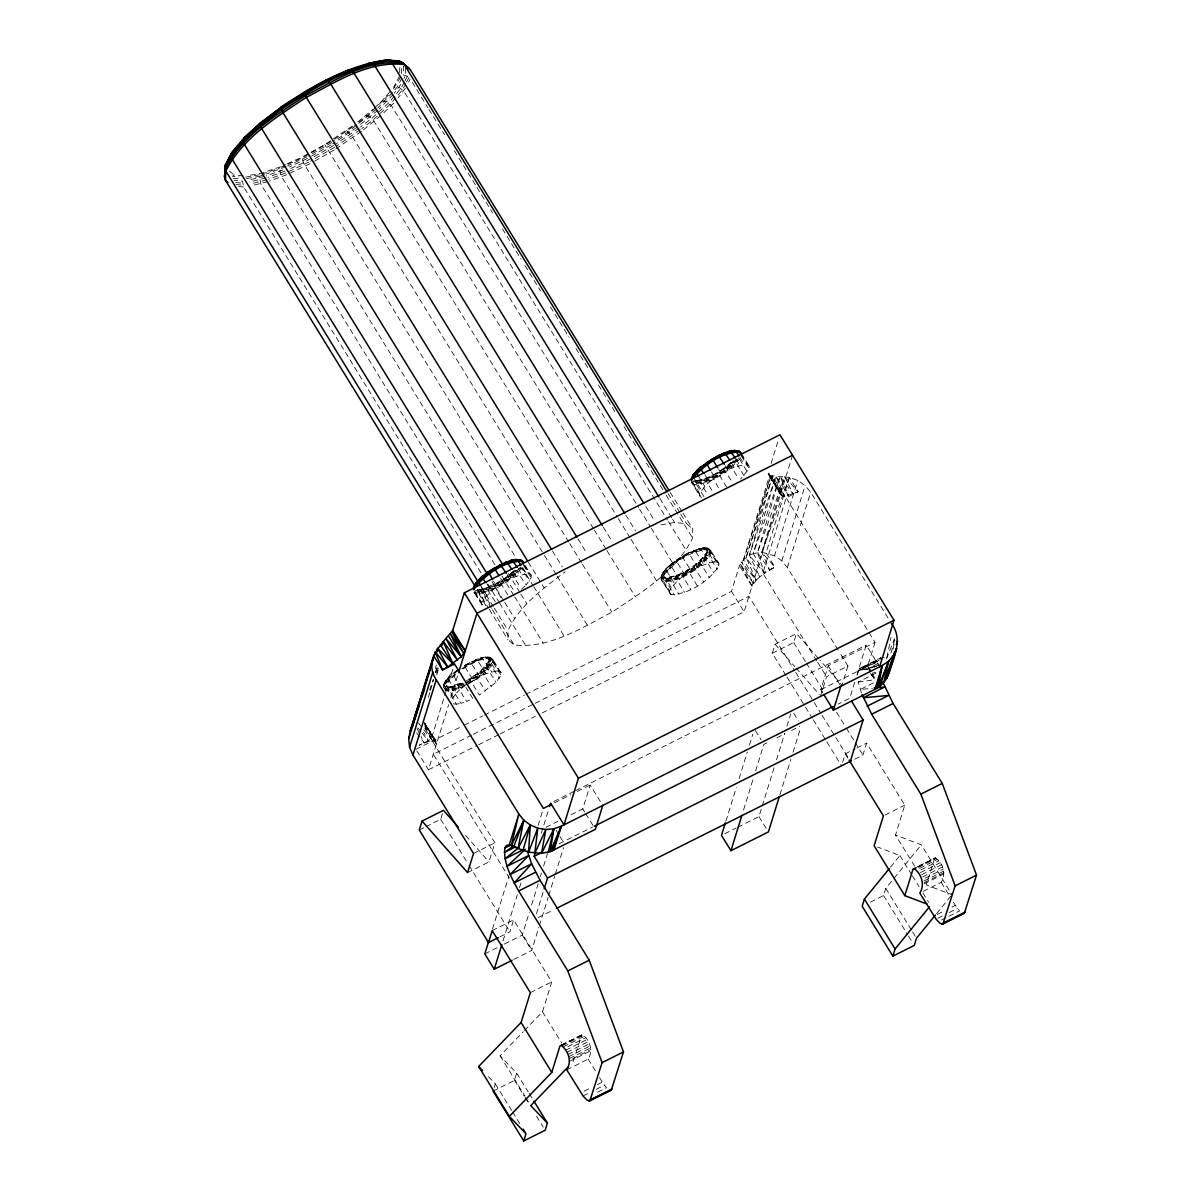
<?xml version="1.0" encoding="UTF-8"?>
<svg xmlns="http://www.w3.org/2000/svg" width="1201" height="1201" viewBox="0 0 1201 1201"><rect width="100%" height="100%" fill="white"/><g stroke="black" fill="none" stroke-linecap="round" stroke-linejoin="round"><path stroke-width="0.75" stroke-dasharray="5 3.75" d="M399.678 72.54L399.768 67.481L403.641 66.34L403.476 75.108L407.364 76.218L410.232 78.966L408.625 82.028M401.509 73.546L401.629 66.671M405.623 68.307L405.488 75.423L403.911 78.425M424.824 725.254L436.443 744.14L436.473 742.158L424.523 722.717L436.473 742.158L424.989 723.798M462.295 683.144L448.574 687.572L444.085 685.966L444.775 683.279L444.73 685.456L449.069 687.017L462.385 682.723M481.646 605.019L481.676 602.572C492.02 587.169 510.845 574.844 529.551 573.928L531.202 575.354L531.157 577.801L526.143 584.977L516.535 570.55C505.02 580.563 490.939 591.432 475.041 591.327L475.416 593.654L483.282 606.445L473.464 591.508L475.101 592.934C492.95 592.558 509.359 580.443 521.069 567.668L529.431 581.074M488.897 661.181L488.942 659.019L484.588 657.457L487.846 657.623L496.178 671.014L499.406 671.329L501.057 672.755L501.012 675.202L495.983 682.378L479.364 695.049L469.591 678.895L480.28 671.389L488.897 661.181L492.65 661.796L501.012 675.202M488.942 659.019L492.05 658.899L492.005 661.301C486.54 671.674 475.701 677.874 465.853 683.519M682.964 513.067L692.767 529.01L692.602 538.108C675.998 571.691 642.1 592.138 611.879 612.18C581.764 627.808 549.397 648.93 514.043 644.937L507.903 639.608L508.068 630.51C519.703 605.019 543.663 588.28 565.251 571.706M671.104 594.69L661.286 579.753L661.316 575.834L664.288 571.211L661.616 575.159L661.286 579.753L671.104 594.69C689.824 593.774 708.65 581.464 718.979 566.046L719.024 563.614L710.662 550.208L702.57 548.302L705.813 548.467L714.16 561.858L717.372 562.188L719.024 563.614M662.096 574.573L661.571 577.456L663.132 578.807C680.832 577.936 698.637 566.287 708.425 551.709L708.455 549.412L706.909 548.061L705.437 548.587M706.909 549.863L706.864 552.04C697.646 565.791 680.862 576.765 664.168 577.591L662.697 576.315L662.742 574.138M669.467 593.264L669.497 590.832C679.12 575.594 696.82 565.701 714.16 561.858M731.154 462.325C721.546 470.852 710.031 478.253 697.196 480.475L696.28 484.108L704.477 497.619L701.264 497.289L699.613 495.863L699.658 493.431C709.986 478.013 728.812 465.703 747.532 464.787L749.169 466.213L749.139 468.645L740.627 479.034M710.016 549.758L709.971 552.16C699.793 567.352 681.237 579.482 662.787 580.383L661.166 578.987L661.616 575.159M710.662 550.208L710.617 552.64C700.318 567.998 681.567 580.263 662.922 581.179L664.168 577.591M780.89 492.89L780.845 494.872L782.181 496.028L784.793 496.298L798.17 491.81L789.357 477.488L769.586 475.566L768.295 472.428L780.89 492.89L768.13 473.84L780.845 494.872L768.565 474.89L782.181 496.028L770.847 475.866L743.509 559.831L739.441 565.656L731.499 591.342L526.113 694.193M480.955 572.802L243.698 186.996L242.482 181.156L234.09 180.33M453.257 696.685L445.076 683.204L445.016 681.808L449.249 676.869L448.363 679.316L456.56 692.782L451.531 699.973M671.239 587.544L663.042 574.063L662.982 572.652L666.72 567.968L666.66 570.85L674.527 583.641M857.529 674.241L859.481 668.567L880.918 657.818L879.237 660.415L857.814 671.179L878.772 664.994L868.893 669.963M352.178 126.195L324.75 144.63L302.187 157.016L303.358 162.811L543.452 553.796M514.568 570.205L505.366 577.846L493.926 584.692L502.123 599.824M566.767 1069.821L588.16 1059.102C593.474 1050.98 589.886 1039.841 582.5 1034.631L560.372 1045.44M681.748 572.952L682.558 576L690.815 589.496M711.908 475.551L719.219 489.257M923.089 891.397L941.194 882.33C946.508 874.208 942.92 863.069 935.534 857.859L916.693 867.017M264.49 174.625L259.446 176.307L260.767 183.978L495.097 564.995M448.754 677.109L443.244 685.726L448.198 678.64L458.347 670.188M285.463 164.552L279.893 167.99L280.133 173.259L281.755 176.952L515.094 556.378M448.393 677.499C454.909 664.919 454.368 685.576 461.199 688.533L456.56 692.782M679.165 579.377L670.743 565.296L676.418 560.071L670.759 564.32M879.237 660.415L859.481 668.567L883.711 657.397L886.533 658.914L891.022 637.326M893.004 649.351L894.91 640.613M891.007 652.924L894.955 638.872M752.036 586.118L740.236 563.945L753.432 583.446L741.602 561.993L756.105 580.278L759.873 576.84L749.409 555.297L775.861 476.136L784.793 496.298L772.513 476.031L749.409 555.297L743.509 559.831L756.105 580.278L752.036 586.118L739.441 565.656M784.793 496.298L770.847 475.866L746.151 557.474L759.873 576.84L764.467 573.327L753.267 553.571L775.861 476.136L788.517 495.638L780.034 476.302L753.267 553.571L749.409 555.297L764.467 573.327L774.87 567.112L766.058 552.79L789.357 477.488L797.809 480.475L805.12 485.534L810.675 492.245L888.41 618.635M435.302 668.537L436.368 664.949M428.367 697.286L429.973 691.971M430.513 690.2L433.741 679.571M435.888 672.485L437.509 667.155M436.699 674.902L438.32 669.633M424.493 723.693L435.137 741.002L428.817 741.392L419.164 745.22L431.189 739.2L445.616 692.587M446.171 690.8L454.503 663.898M416.867 750.94L428.487 769.826L448.649 704.702M450.87 697.526L458.076 674.226M425.875 826.723L440.677 819.307L443.454 810.345M467.594 872.617L488.987 861.913L494.902 842.787L431.189 739.2M492.485 929.049L508.954 875.874M538.093 825.492L542.852 810.135M503.024 940.863L517.301 894.775M519.493 887.674L521.144 882.36M500.021 936.795L509.9 931.856L513.593 919.906L551.754 981.923L542.492 1011.812L524.507 1030.458M541.291 833.269L548.962 808.453M504.345 944.091L522.255 935.129L529.386 912.084M531.578 904.984L538.168 883.711M540.36 876.625L541.456 873.082M543.648 865.996L547.491 853.581M536.427 913.901L543.633 890.602M513.788 959.434L531.698 950.471L538.829 927.427M539.369 925.656L548.151 897.297M548.707 895.526L554.742 876.024M555.282 874.253L563.524 847.651M494.212 1087.49L495.322 1083.902L487.636 1075.856M571.075 814.743L582.785 808.889L590.186 784.989L602.767 805.451M493.101 1091.078L514.493 1080.36L516.715 1073.184L500.081 1055.769L523.216 1031.794M573.177 1061.684L581.764 1034.722M771.072 463.466L778.848 438.38M743.509 559.831L769.586 475.566L782.181 496.028M542.026 712.974L744.08 611.804L792.54 455.254M816.74 660.79L762.83 573.132L786.13 497.845L798.17 491.81L784.613 476.707L757.486 552.52L764.467 573.327M838.163 650.131L787.376 567.533L781.806 560.822L774.51 555.763L797.809 480.475M781.806 560.822L805.12 485.534M787.376 567.533L810.675 492.245M785.964 675.442L772.318 653.239L775.095 644.276L796.488 633.573L818.647 658.658M725.899 821.169L736.318 787.496M739.065 778.623L747.292 752.036M749.484 744.95L752.787 734.306M772.318 653.239L793.711 642.535L796.488 633.573M743.569 809.924L753.432 778.023M755.639 770.937L763.866 744.335L768.745 741.888M737.789 827.204L758.942 816.605L761.689 807.748M762.245 805.961L774.315 766.974M776.507 759.873L784.733 733.286M786.925 726.2L790.768 713.784M779.914 794.732L790.889 759.272M793.08 752.186L800.767 727.371M822.745 692.842L820.808 689.704L828.21 665.804L875.019 642.37L786.13 497.845M820.628 695.844L826.543 676.733L847.936 666.015L839.139 651.723M847.936 666.015L842.021 685.14L819.863 660.04M854.677 682.333L849.738 698.276L838.058 704.131M856.883 675.232L866.206 645.102L879.582 666.84M875.019 642.37L867.617 666.27L870.905 672.755M842.592 762.38L845.234 753.838L855.112 748.899M854.707 759.197L862.934 755.084L866.627 743.119L904.773 805.15L895.526 835.025L914.712 866.206M870.41 902.146L883.576 895.541L885.798 888.38L892.898 879.672M934.798 857.949L926.211 884.912L951.988 894.73L921.302 844.843L895.526 835.025M429.583 690.305L433.006 679.646M435.287 672.545L436.999 667.216M436.714 673.055L438.425 667.801M772.513 476.031L746.151 557.474L756.105 580.278M463.976 683.684L448.018 689.044L444.895 688.728L446.202 686.732M789.357 477.488L761.794 552.265L769.586 570.01L757.486 552.52L780.034 476.302L793.08 494.106L784.613 476.707L761.794 552.265L774.87 567.112L762.83 573.132M886.533 658.914L894.445 638.677M445.016 681.808L446.307 680.351L443.349 686.477M662.982 572.652L666.72 567.968M493.926 584.692C480.37 586.493 494.797 598.864 496.719 604.073M458.181 684.615L458.332 687.963L466.558 701.474L472.849 698.637L465.853 687.272M706.293 478.073L706.443 481.421L712.944 492.08M676.148 575.474L676.298 578.822L684.54 592.318M399.618 75.918L393.628 87.283L399.182 87.418L403.791 91.216L667.531 520.063M400.609 76.924L393.042 89.625M401.93 78.05L397.276 86.907L393.718 91.111M400.759 84.415L394.363 93.108M404.182 82.284L400.984 88.349L395.444 94.894M404.977 80.767L407.364 76.218M405.773 83.53L402.56 89.64L396.976 96.245M406.569 82.013L408.986 77.434M405.398 88.153L398.192 97.836M443.334 684.975L445.721 680.697M661.211 576.585L663.688 571.556M684.84 575.054L676.163 560.567L682.003 556.303L688.578 553.136L697.661 567.382M688.008 553.015L695.154 550.689L703.951 564.56M488.327 587.214L483.312 588.895L482.652 591.658L491.089 605.95M453.152 686.296L452.717 689.839L460.944 703.351L466.558 701.474M701.279 479.754L700.844 483.297L707.314 493.971M671.134 577.156L670.698 580.699L678.91 594.21M890.436 867.167L899.909 855.562L877.571 847.05M894.084 878.216L921.302 844.843M936.6 913.586L950.802 896.171M374.202 108.15L382.233 100.779L391.346 89.985M388.388 95.134L367.371 115.671L354.505 125.474M392.532 92.522L377.714 108M393.162 94.534L379.336 108.841M394.348 96.215L388.809 102.761L371.664 118.494L360.51 127.006M395.865 97.566L390.295 104.172L373.031 120.01L361.786 128.582M393.718 103.121L382.173 114.32M520.453 567.142C508.864 579.783 492.635 591.763 474.965 592.138M521.564 568.298C509.809 581.119 493.341 593.279 475.416 593.654L473.779 592.228M444.13 683.714L443.604 686.597L448.213 688.263L463.811 683.039M445.076 683.204L458.632 670.759M445.391 683.894L459.007 671.419M736.633 458.887C725.254 470.567 709.851 481.946 693.007 482.186L693.397 484.513L701.264 497.289M737.339 459.277C725.749 471.167 710.076 482.757 692.947 482.997L691.326 481.586L699.613 495.863M737.954 459.818C726.245 471.828 710.407 483.538 693.067 483.778L691.431 482.367M738.42 458.001L739.546 459.142C727.791 471.963 711.322 484.123 693.397 484.513L691.746 483.072L691.791 480.64L699.658 493.431M662.922 573.342C672.65 561.663 686.356 553.526 700.708 548.827L709.581 562.668M449.069 687.017L448.153 690.65L456.365 704.161L460.944 703.351M667.05 577.876L666.135 581.509L674.331 595.02M357.778 121.932L372.865 109.381M376.438 109.186L348.365 131.78L333.247 141.583M378.03 110.042L358.378 126.225M380.837 115.551L362.912 130.248M513.037 572.096C502.498 580.638 489.903 590.141 475.761 589.871M515.845 570.265C504.6 580.038 490.834 590.667 475.311 590.562M521.489 589.241L524.972 586.043M448.198 678.025L458.181 669.708M732.07 461.98C721.351 471.017 708.335 480.91 693.728 480.73L697.196 480.475M744.11 475.836L736.243 463.046L733.811 461.109C722.567 470.897 708.8 481.511 693.277 481.406M666.375 568.358L670.999 564.05M666.18 568.869L671.359 563.93M243.278 175.931L234 175.016L232.514 176.367L239.014 177.012M662.697 576.315L662.066 576.81L663.583 578.131C680.787 577.291 698.111 565.956 707.614 551.784L707.659 549.533L706.143 548.226M353.079 126.57L332.512 140.547M356.907 127.351L332.632 143.94M359.114 128.072L335.199 144.54M360.375 129.663L336.295 146.237M361.501 131.329L335.785 148.969M452.792 673.476L458.452 669.227M461.199 688.533L464.036 686.371M670.668 564.755L688.578 553.136L700.708 548.827M501.057 672.755L493.191 659.965L490.428 657.502C486 655.596 472.624 659.739 487.246 657.172M717.372 562.188L708.395 548.347L703.846 547.746L698.487 549.022L705.212 548.031M331.041 141.508L302.082 158.007L283.316 166.459M331.731 142.574L308.507 155.935M331.101 144.931L309.032 157.511M333.653 145.546L303.358 162.811L286.769 170.272M334.734 147.258L310.684 161.084M334.223 149.99L311.69 162.841M461.769 668.732C470.612 663.522 480.37 657.007 491.044 657.938L499.406 671.329M462.79 668.957C471.498 663.913 481.076 657.593 491.539 658.538M469.981 679.646C477.638 674.572 486.24 669.377 490.443 660.865L490.488 658.553L488.927 657.202L487.471 657.743M468.135 683.384L485.985 673.701L496.178 671.014M676.118 560.236L688.248 552.97M876.385 666.075L865.966 669.813L862.258 668.101L880.918 657.818M306.946 156.791L287.73 165.903M307.456 158.382L289.576 166.909M309.062 161.985L287.504 172.163M310.068 163.726L288.45 173.935M479.694 676.523L470.612 662.276L464.036 665.444L473.179 680.111M464.292 665.744L482.141 657.713L491.599 671.809M464.562 666.15L482.727 657.983M465.237 681.673L480.76 671.449L488.056 663.943L489.678 658.688L485.204 657.082M465.553 682.829C475.236 677.259 485.895 671.179 491.254 660.985L491.299 658.628L488.927 657.202M466.619 684.945C476.602 679.211 487.606 672.935 493.146 662.412L493.191 659.965L489.693 657.247M865.966 669.813L878.622 663.102M861.417 692.812L858.19 682.018L879.567 671.254M873.352 682.904L860.186 689.524L872.406 688.263M415.906 749.364L462.655 725.959M464.322 725.119L482.697 715.931M484.363 715.09L524.432 695.019M471.708 735.072L433.291 754.303L509.389 878.036M473.374 734.231L533.484 704.131M535.151 703.291L748.884 596.266L794.747 670.834M428.487 769.826L476.917 745.581M478.583 744.755L498.625 734.712M500.292 733.886L535.361 716.321M419.284 830.026L424.223 827.549M553.961 801.457L573.988 791.429M575.654 790.588L866.206 645.102M554.637 802.793L570.79 794.702M577.261 791.459L590.186 784.989M473.509 853.506L494.902 842.787M546.005 827.309L557.714 821.439M820.808 689.704L867.617 666.27L871.386 672.41M559.201 843.763L592.588 827.039M776.882 737.819L785.034 733.736M791.534 730.478L799.686 726.41M492.2 930.61L513.593 919.906M856.763 748.073L866.627 743.119M538.108 917.609L553.136 910.088M484.814 953.879L497.83 947.349M724.758 833.719L736.153 828.014M530.347 992.642L551.754 981.923M885.032 815.044L904.773 805.15M561.107 1045.35L582.5 1034.631M917.429 866.927L935.534 857.859M561.558 1045.29L581.314 1035.397M917.894 866.867L934.348 858.625M562.083 1045.816L583.476 1035.112M918.405 867.392L936.51 858.325M563.239 1046.837L584.632 1036.133M919.561 868.413L937.666 859.346M567.773 1046.687L585.878 1037.619M920.807 869.914L938.912 860.847M565.746 1050.199L587.139 1039.481M920.431 872.602L940.173 862.708M566.932 1052.301L588.325 1041.597M921.602 874.703L941.359 864.81M567.953 1054.508L589.346 1043.804M922.638 876.91L942.38 867.017M568.764 1056.67L590.156 1045.951M925.085 878.246L943.19 869.179M569.274 1058.636L590.667 1047.918M923.959 881.039L943.701 871.145M572.772 1058.621L590.877 1049.554M924.154 882.66L943.911 872.782M569.349 1061.459L590.757 1050.74M924.034 883.861L943.791 873.968M584.211 1091.199L590.802 1087.896M597.377 1084.593L602.317 1082.131L606.505 1087.716L596.627 1092.67M937.245 914.411L943.836 911.124M952.063 906.995L955.35 905.359L959.539 910.943L948.009 916.708M583.025 1095.943L589.601 1092.655M596.191 1089.352L604.418 1085.239M937.696 918.345L942.635 915.883M949.225 912.58L957.452 908.451M941.434 920.011L946.373 917.534M287.129 163.801L302.187 157.016M286.108 166.639L266.187 174.055M283.016 169.851L266.052 175.916M285.117 171.022L268.018 177.313M285.838 172.914L268.619 179.264M286.784 174.7L269.519 181.051M485.985 673.701L477.187 659.829L470.282 662.126M464.247 684.405L452.507 689.059L444.82 689.539M464.982 685.846L453.077 690.56L445.271 691.055M862.258 668.101L877.871 662.186M706.864 552.04L710.617 552.64L718.979 566.046M280.449 166.804L260.992 173.319L246.896 175.811M261.698 174.085L279.893 167.99M264.34 176.487L247.511 180.27M266.292 177.898L249.207 181.997M266.877 179.85L251.384 183.678M267.763 181.636L252.24 185.494M694.193 550.298L693.457 550.704L700.108 548.572M476.227 659.439L475.491 659.859L482.141 657.713M753.267 553.571L761.794 552.265L774.51 555.763M705.332 554.967L708.89 555.913L717.252 569.334M487.351 664.123L490.924 665.054L499.286 678.475M872.091 673.191L875.619 672.365M245.68 177.178L260.047 174.64M246.64 178.574L259.446 176.307M660.94 524.897L674.602 522.48L686.627 523.681L692.767 529.01M698.967 548.677L704.552 547.791M483.312 588.895L479.229 589.616L478.148 592.453L486.51 606.76M480.985 657.818L486.57 656.932M858.19 682.018L874.373 679.766M382.233 100.779L387.142 101.665L391.496 105.778L638.557 507.528M732.535 461.049L733.811 461.109M702.39 558.45L705.618 559.801L713.964 573.237M484.423 667.591L487.636 668.957L495.983 682.378M706.909 548.061L709.266 549.488L709.221 551.844C699.207 566.767 680.982 578.687 662.862 579.588L661.271 578.191M233.054 178.228L241.326 179.054M235.651 182.522L242.452 183.198M236.012 184.504L242.857 185.194M238.534 186.485L243.698 186.996M703.17 547.926L708.395 548.347L711.157 550.824L711.112 553.256C700.784 568.673 681.958 580.984 663.237 581.9L661.601 580.473L661.331 577.336C671.614 561.978 690.38 549.713 709.025 548.797M709.521 549.397C690.8 550.313 671.975 562.623 661.646 578.041L669.497 590.832M444.955 690.32C463.586 689.404 482.352 677.139 492.65 661.796L492.05 658.899M453.137 703.846L456.365 704.161M366.17 115.521L370.208 117.203L374.187 121.661L617.329 517.03M728.406 464.847L731.139 466.649L738.6 478.674M698.246 562.248L700.994 564.05L709.311 577.501M510.425 574.003L513.172 575.789L520.618 587.814M480.28 671.389L483.012 673.191L491.344 686.642M346.564 130.474L353.049 137.77L593.249 528.365M723.347 468.705L732.925 482.997M693.187 566.106L703.651 581.824M505.366 577.846L514.959 592.138M475.221 675.247L485.684 690.965M682.093 556.363L691.145 570.97M229.436 171.052L234 175.016M443.304 687.347L444.895 688.728M775.095 644.276L794.777 666.585M796.008 667.966L819.397 694.448M465.613 835.431L488.987 861.913M870.335 673.596L875.079 679.196M417.888 727.896L421.161 731.949M422.257 733.301L428.817 741.392L423.503 732.265M418.398 722.972L422.752 728.452M423.833 729.818L432.525 740.747L424.794 726.605M416.597 732.805L424.253 742.924L421.041 736.558M425.304 726.245L435.137 741.002M424.764 728.286L432.525 740.747M741.317 453.423L749.169 466.213M741.407 454.834L747.532 464.787M741.272 455.87L749.139 468.645M739.936 457.356L744.305 464.457M872.331 673.941L875.169 678.55M739.546 459.142L747.397 471.933M736.228 459.593L739.726 465.267M731.484 462.895L734.096 467.159M725.194 465.718L727.821 469.981M718.678 469.306L721.291 473.569M726.62 487.096L717.718 472.353M711.487 471.978L714.985 477.668M828.21 665.804L840.79 686.266M704.957 474.875L709.326 481.976M817.716 662.382L826.543 676.733M698.562 476.287L704.687 486.24M693.517 477.352L701.384 490.143M793.711 642.535L805.421 661.556M806.396 663.132L823.946 691.671M836.617 712.283L845.384 726.545M846.36 728.136L854.166 740.807M855.142 742.398L862.934 755.084M941.194 882.33L948.745 894.61M953.459 902.281L955.35 905.359M795.723 672.41L813.272 700.979M814.248 702.555L821.079 713.664M822.054 715.256L834.74 735.868M835.716 737.459L850.353 761.254M845.234 753.838L848.176 758.612M899.909 855.562L911.409 874.268M912.37 875.829L919.08 886.728M922.923 892.974L928.673 902.326M786.94 677.019L804.49 705.557M805.466 707.134L812.296 718.228M813.272 719.819L825.943 740.432M826.919 742.008L841.541 765.788M731.499 591.342L744.08 611.804M670.218 492.35L681.973 511.476M667.996 493.401L679.766 512.527M680.742 514.118L686.627 523.681M412.198 82.163L427.886 107.67M428.862 109.261L444.55 134.767M454.353 150.71L475.926 185.78M476.902 187.371L492.59 212.892M502.393 228.821L521.024 259.116M524.942 265.496L540.63 291.002M550.433 306.946L569.064 337.241M575.925 348.395L588.67 369.127M598.473 385.056L615.152 412.168M623.965 426.52L636.71 447.237M646.528 463.181L665.144 493.476M666.135 495.067L692.602 538.108M793.756 713.319L798.47 720.99M659.889 498.58L671.659 517.706M672.635 519.297L674.602 522.48M668.507 521.654L686.161 550.358M885.798 888.38L911.679 930.46M912.64 932.021L916.468 938.251M697.346 585.908L687.572 569.754M645.763 506.372L654.575 520.724M883.576 895.541L907.551 934.513M908.496 936.074L912.34 942.305M639.548 509.119L650.326 526.654M651.302 528.245L673.866 564.92M625.751 514.989L635.554 530.932M755.369 730.523L761.029 739.741M618.32 518.622L630.075 537.748M631.065 539.339L656.557 580.789M603.292 527.134L612.12 541.486M594.24 529.956L605.995 549.082M606.985 550.689L635.419 596.912M758.942 816.605L767.439 830.416M577.996 538.904L586.824 553.256M568.749 542.026L324.75 144.63M569.724 543.633L581.494 562.759M582.47 564.35L611.879 612.18M552.505 550.989L562.308 566.917M544.428 555.402L556.198 574.528M557.174 576.12L587.574 625.541M528.425 562.323L541.171 583.04M542.146 584.647L544.113 587.829M525.092 565.416L531.202 575.354M524.312 565.401L529.551 573.928M523.291 565.01L531.157 577.801M522.84 567.923L526.338 573.613M521.97 567.548L532.749 585.082M533.724 586.673L564.125 636.095M518.262 568.734L521.759 574.423M513.503 572.036L516.13 576.3M508.173 573.417L519.943 592.543M520.919 594.15L526.804 603.713M507.227 574.874L509.84 579.137M501.973 576.165L513.728 595.291M514.719 596.882L543.152 643.12M500.697 578.447L503.324 582.71M507.768 594.81L499.751 581.509M493.521 581.119L497.019 586.809M491.96 581.599L503.729 600.725M504.705 602.332L514.508 618.275M487.831 583.956L498.61 601.491M499.586 603.097L526.068 646.138M486.975 584.016L491.344 591.132M480.595 585.442L486.705 595.381M481.586 587.469L493.356 606.595M494.332 608.201L508.068 630.51M479.724 589.136L491.494 608.276M492.47 609.868L514.043 644.937M477.292 589.346L483.418 599.284M477.503 590.186L488.297 607.721M489.272 609.327L507.903 639.608M474.695 591.207L481.676 602.572M582.785 808.889L584.722 812.041M585.683 813.617L593.429 826.198M556.123 830.296L558.945 834.905M559.891 836.436L563.674 842.577M522.255 935.129L531.698 950.471M440.677 819.307L467.985 863.684M468.96 865.275L509.9 931.856M588.16 1059.102L595.711 1071.382M599.494 1077.522L602.317 1082.131M542.492 1011.812L561.678 1042.978M516.715 1073.184L528.215 1091.889M529.176 1093.45L533.019 1099.681M500.081 1055.769L525.002 1096.303M525.963 1097.849L529.791 1104.094M514.493 1080.36L524.086 1095.943M525.047 1097.504L528.875 1103.734M536.547 1116.209L543.257 1127.123M495.322 1083.902L511.626 1110.4M512.572 1111.961L520.243 1124.421M424.914 723.843L436.443 744.14M871.716 674.392L875.004 680.892M417.017 728.617L420.23 734.982"/><path stroke-width="1.5" d="M474.575 585.412L225.533 180.465L224.467 176.742L225.623 164.162M224.737 178.679L224.872 165.873L231.838 152.362L244.584 137.349L261.878 122.037L280.088 108.15M473.749 589.211L473.795 586.899L476.467 582.965L473.825 589.781M474.875 588.055L474.92 585.893M692.887 476.737L691.731 480.055L693.397 474.65L697.376 470.327L693.127 475.266L693.517 477.352C705.272 464.532 721.741 452.372 739.666 451.996L741.407 454.834M244.584 137.349L243.187 141.178L244.434 144.57L502.288 563.854M506.342 573.447L500.427 564.725L488.387 571.811L478.899 579.708L478.508 581.915L480.595 585.442M696.88 470.567L696.475 472.774L698.562 476.287M879.582 666.84L894.009 620.241L779.959 434.792L464.367 592.814L452.717 630.465C441.518 644.156 423.307 660.28 436.248 679.736L518.832 814.023L523.816 820.193L530.287 825.012L528.575 852.155L541.531 853.401L550.193 851.674L595.366 829.351L602.767 805.451M234.42 150.275L231.177 153.893L232.138 159.132L487.051 573.628M224.467 176.742L224.707 174.776M521.099 565.086L516.73 559.531C498.82 563.404 522.36 555.853 523.336 562.563L521.204 560.537C502.558 561.452 483.793 573.718 473.494 589.075L473.795 586.899M739.666 451.996L739.17 451.396C720.525 452.312 701.774 464.577 691.476 479.935L692.256 477.172M823.721 694.418L833.404 710.166L874.853 689.404C881.339 686.176 886.473 680.382 888.83 673.521C893.889 657.713 903.362 638.527 891.322 623.379M553.916 850.113L561.317 826.213L553.856 828.81L550.193 851.674L561.317 826.213L882.255 665.504L888.635 661.166L893.514 655.386L896.562 648.54L886.803 678.16L893.514 655.386L883.831 682.423L888.635 661.166L878.291 687.377L882.255 665.504L874.853 689.404M888.83 673.521L892.163 660.355M261.878 122.037L260.152 124.093L261.743 128.687L527.449 560.732M478.553 580.098C486.675 571 480.085 578.266 486.105 582.605M493.101 1091.078L523.771 1140.95L525.993 1133.774L509.359 1116.36L551.784 1072.403L559.921 1046.101L561.107 1045.35C568.493 1050.56 572.066 1061.699 566.767 1069.821L583.025 1095.943L587.034 1100.131L589.886 1100.762L602.106 1062.615L567.818 970.918L518.667 890.992C511.506 877.856 503.294 863.354 504.795 847.906L506.492 845.309L511.341 845.519L523.816 820.193L518.021 848.491L528.575 852.155L537.793 828.18L545.824 829.486L553.856 828.81L548.241 852.275M704.071 473.449C697.946 468.66 704.762 461.86 696.325 471.483M458.227 827.069L443.454 810.345L422.061 821.049L467.594 872.617L473.509 853.506L412.949 755.024L409.571 747.217L408.685 738.945L410.352 730.899L433.651 655.611L442.463 669.933L454.503 663.898L543.377 808.423L551.394 804.4M876.61 688.443L882.255 665.504M893.139 656.857L894.61 651.618M896.562 644.622L897.552 641.124L896.411 644.547M522.96 850.473L530.287 825.012L537.793 828.18L534.805 853.25L545.824 829.486L541.531 853.401L553.856 828.81M442.118 645.207L443.274 641.664L452.867 663.703L437.599 648.345L435.993 653.614L437.599 648.345L447.748 667.02L442.463 669.933L435.347 651.933L410.352 730.899L435.347 651.933L447.748 667.02L461.214 656.752L465.297 650.927L452.717 630.465M408.685 738.945L432 663.658M409.571 747.217L432.885 671.929M412.949 755.024L436.248 679.736M458.632 672.44L476.947 613.276L792.54 455.254M422.061 821.049L419.284 830.026L488.507 942.56L498.385 937.621M509.284 844.873L518.832 814.023L511.341 845.519L518.021 848.491L530.287 825.012M488.657 941.464L484.814 953.879L494.242 969.222L512.151 960.26M488.507 942.56L492.2 930.61L530.347 992.642L521.099 1022.516L478.674 1066.488L509.359 1116.36M494.242 969.222L501.928 944.406M544.188 888.8L547.521 878.051L534.16 856.313L535.256 852.77M549.518 806.667L550.613 803.124L563.99 824.877L578.417 778.263L894.009 620.241M533.98 1101.242L547.401 1123.07L545.179 1130.231L523.771 1140.95M589.886 1100.762L611.294 1090.058L623.499 1051.896L589.211 960.215L540.06 880.273L531.623 863.819L527.344 851.089M725.344 822.94L721.501 835.356L730.944 850.698L768.385 831.948L779.359 796.503M730.944 850.698L741.918 815.254M833.404 710.166L840.79 686.266M850.353 761.254L863.114 720.03L851.659 701.384M889.265 868.623L864.405 899.084L862.183 906.26L892.853 956.146L914.261 945.427L916.468 938.251L935.414 915.042M927.157 904.128L904.818 895.631L912.955 869.329L914.141 868.563C921.527 873.788 925.1 884.927 919.801 893.049L936.059 919.17L940.068 923.359L942.92 923.989L964.328 913.27L976.533 875.124L942.245 783.427L893.094 703.501L882.795 682.063M892.853 956.146L895.075 948.97L929.409 906.89M942.92 923.989L955.14 885.828L920.852 794.146L871.686 714.22L862.033 694.463M412.228 727.01L419.554 704.281M421.806 697.301L424.629 688.548M889.701 669.107L896.562 648.54M879.883 686.221L888.635 661.166M552.085 850.954L561.317 826.213M513.818 846.585L523.816 820.193M693.127 475.266L694.433 473.81L691.356 479.184M226.854 162.72L232.078 152.782M477.668 581.089L224.902 169.611C241.461 136.103 275.284 115.701 305.414 95.72C335.469 80.122 367.761 59.059 403.026 63.037L410.397 69.868L669.227 490.744M473.494 587.589L475.866 583.296M473.389 588.325C482.862 573.312 500.322 563.569 517.391 559.786M691.461 478.433L693.848 474.155M551.529 549.382L282.881 112.564L280.959 107.069C312.966 85.841 347.509 65.5 386.137 60.05C391.991 61.401 400.263 58.834 404.257 64.539L667.02 491.794M492.65 579.708L488.387 571.811M517.391 567.307L512.287 560.327L500.036 564.98L506.852 562.143L511.761 569.199M710.617 470.552L706.263 462.835L718.153 455.614L724.819 453.002L729.728 460.058M231.177 153.893L245.83 136.764M475.431 583.791L479.394 579.482L475.161 584.407M475.551 586.493C487.306 573.673 503.774 561.513 521.699 561.137L523.441 563.99M693.067 475.941C703.906 463.436 719.039 453.828 735.372 450.63L739.065 455.945M568.028 1067.013L530.752 1105.656L547.401 1123.07M525.257 849.302L507.137 866.251L528.56 855.577L510.215 874.493L531.623 863.819L514.133 882.93L535.541 872.241M349.446 69.733L325.861 80.542L349.446 69.733L354.175 73.396L624.775 513.397M718.003 455.84L730.268 451.171L735.357 458.166M243.698 138.325L260.962 122.322M243.218 139.631C274.008 109.666 311.119 86.607 350.617 69.973M478.358 580.623L494.452 568.358L506.852 562.143M696.52 470.957L701.144 466.649M518.877 847.471L505.141 858.745L523.261 849.723M260.377 123.027L281.484 107.084M482.937 576.075L488.597 571.826M700.904 466.934L718.408 455.584L724.323 464.307M700.814 467.354L712.418 459.202L724.819 453.002M409.151 68.352L401.449 61.942L387.878 60.14L367.071 64.238L370.599 63.608M729.668 451.126L728.632 451.636L735.372 450.63M513.082 846.39L504.345 852.485L515.86 846.75M280.749 107.489L303.868 93.378L577.02 537.312M488.297 571.991L494.272 568.118L498.955 575.609M382.924 61.431L386.137 60.05L399.633 61.311L402.05 63.398M514.749 560.056L516.025 559.501M732.715 450.915L734.697 450.39M509.404 845.249L504.795 847.906L511.386 844.618M517.616 560.342L519.853 559.846L522.84 561.963M867.182 706.173L888.56 695.454L863.264 697.751L884.642 687.002L874.163 688.083M534.16 856.313L542.507 852.125M594.27 826.213L833.044 706.638M518.667 890.992L540.06 880.273M871.686 714.22L893.094 703.501M547.521 878.051L863.114 720.03M556.468 908.406L851.419 760.849M567.818 970.918L589.211 960.215M920.852 794.146L942.245 783.427M912.955 869.329L916.243 867.677M602.106 1062.615L623.499 1051.896M955.14 885.828L976.533 875.124M590.637 1099.651L612.03 1088.947M943.671 922.878L965.064 912.159M588.655 1100.927L611.294 1090.058M941.689 924.154L963.097 913.436M347.614 70.754L371.154 63.098L375.147 66.37L643.796 503.189M723.618 453.317L730.268 451.171M512.287 560.327L505.636 562.458L506.372 562.053M397.726 61.206L392.562 61.296M736.288 450.825L739.17 451.396M368.287 63.353L384.44 60.485M729.112 451.276L737.819 450.705L741.317 453.423L738.54 450.945L733.331 450.525M737.804 452.146L739.411 452.086M520.634 561.152L521.444 561.227M515.349 559.681L520.573 560.101L521.699 561.137M303.418 92.777L326.852 79.897L329.674 82.389L602.317 525.543M712.238 458.962L717.793 467.88M410.397 69.868L404.257 64.539C368.902 60.56 336.52 81.668 306.405 97.311C276.185 117.338 242.302 137.8 225.698 171.368L225.533 180.465L227.995 182.597M478.674 1066.488L482.517 1070.496M465.297 650.927L451.921 632.161L463.901 653.584L450.555 634.128L461.214 656.752L446.111 638.812L457.461 660.205L443.274 641.664M440.332 644.877L452.867 663.703M849.152 760.203L883.381 815.869L874.133 845.744L904.818 895.631M658.914 496.974L392.232 63.353L389.544 60.756C349.746 66.415 314.272 87.718 281.259 109.486C259.866 125.91 236.147 142.484 224.617 167.735L224.902 169.611M864.405 899.084L895.075 948.97M464.367 592.814L578.417 778.263M448.649 636.275L461.214 656.752M521.099 1022.516L551.784 1072.403M523.126 1129.105L525.032 1132.228"/></g></svg>
